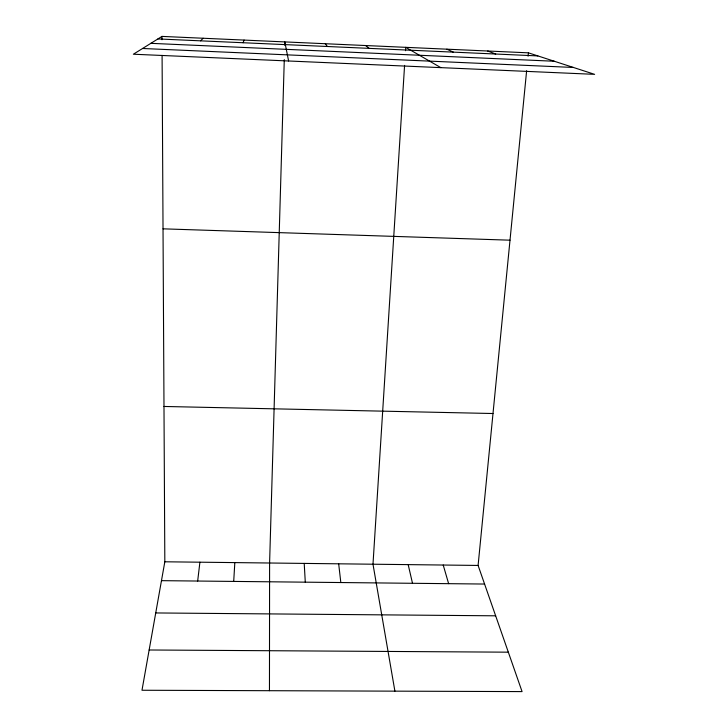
<?xml version="1.0" encoding="UTF-8"?>
<svg xmlns="http://www.w3.org/2000/svg" width="728" height="728" viewBox="0 0 728 728"><rect width="100%" height="100%" fill="white"/><g stroke="black" fill="none" stroke-linecap="round" stroke-linejoin="round"><path stroke-width="1.09" d="M269.46 690.699L269.597 563.008L284.284 59.623M284.703 45.227L284.803 41.905L288.616 60.988M233.706 581.417L234.826 562.598M404.586 65.393L372.991 564.218L394.904 691.145M405.514 50.723L405.733 47.338L440.84 67.64M162.089 55.401L164.828 561.788L141.987 690.253L522.067 691.6L478.096 565.438L526.635 70.725M528.064 56.193L528.391 52.835L161.98 36.4L133.379 54.218L594.621 74.347L528.391 52.835M197.67 581.035L199.909 562.198M243.097 42.743L244.071 40.085M200.619 40.841L203.13 38.247M149.149 649.986L508.326 652.179M155.728 612.949L495.65 615.815M161.47 580.662L484.584 584.047M164.828 561.788L478.096 565.438M163.991 406.461L493.002 413.522M163.026 228.829L510.01 240.185M157.912 38.93L537.856 55.91M150.851 43.334L554.254 61.243M142.579 48.485L573.4 67.458M487.715 51.015L495.713 54.027M446.828 49.176L453.344 52.134M365.629 45.536L369.16 48.376M325.316 43.725L327.363 46.501M443.216 565.037L448.63 583.665M408.181 564.628L412.503 583.292M338.675 563.818L340.831 582.537M304.213 563.408L305.287 582.163M161.98 36.4L161.998 39.749"/></g></svg>
